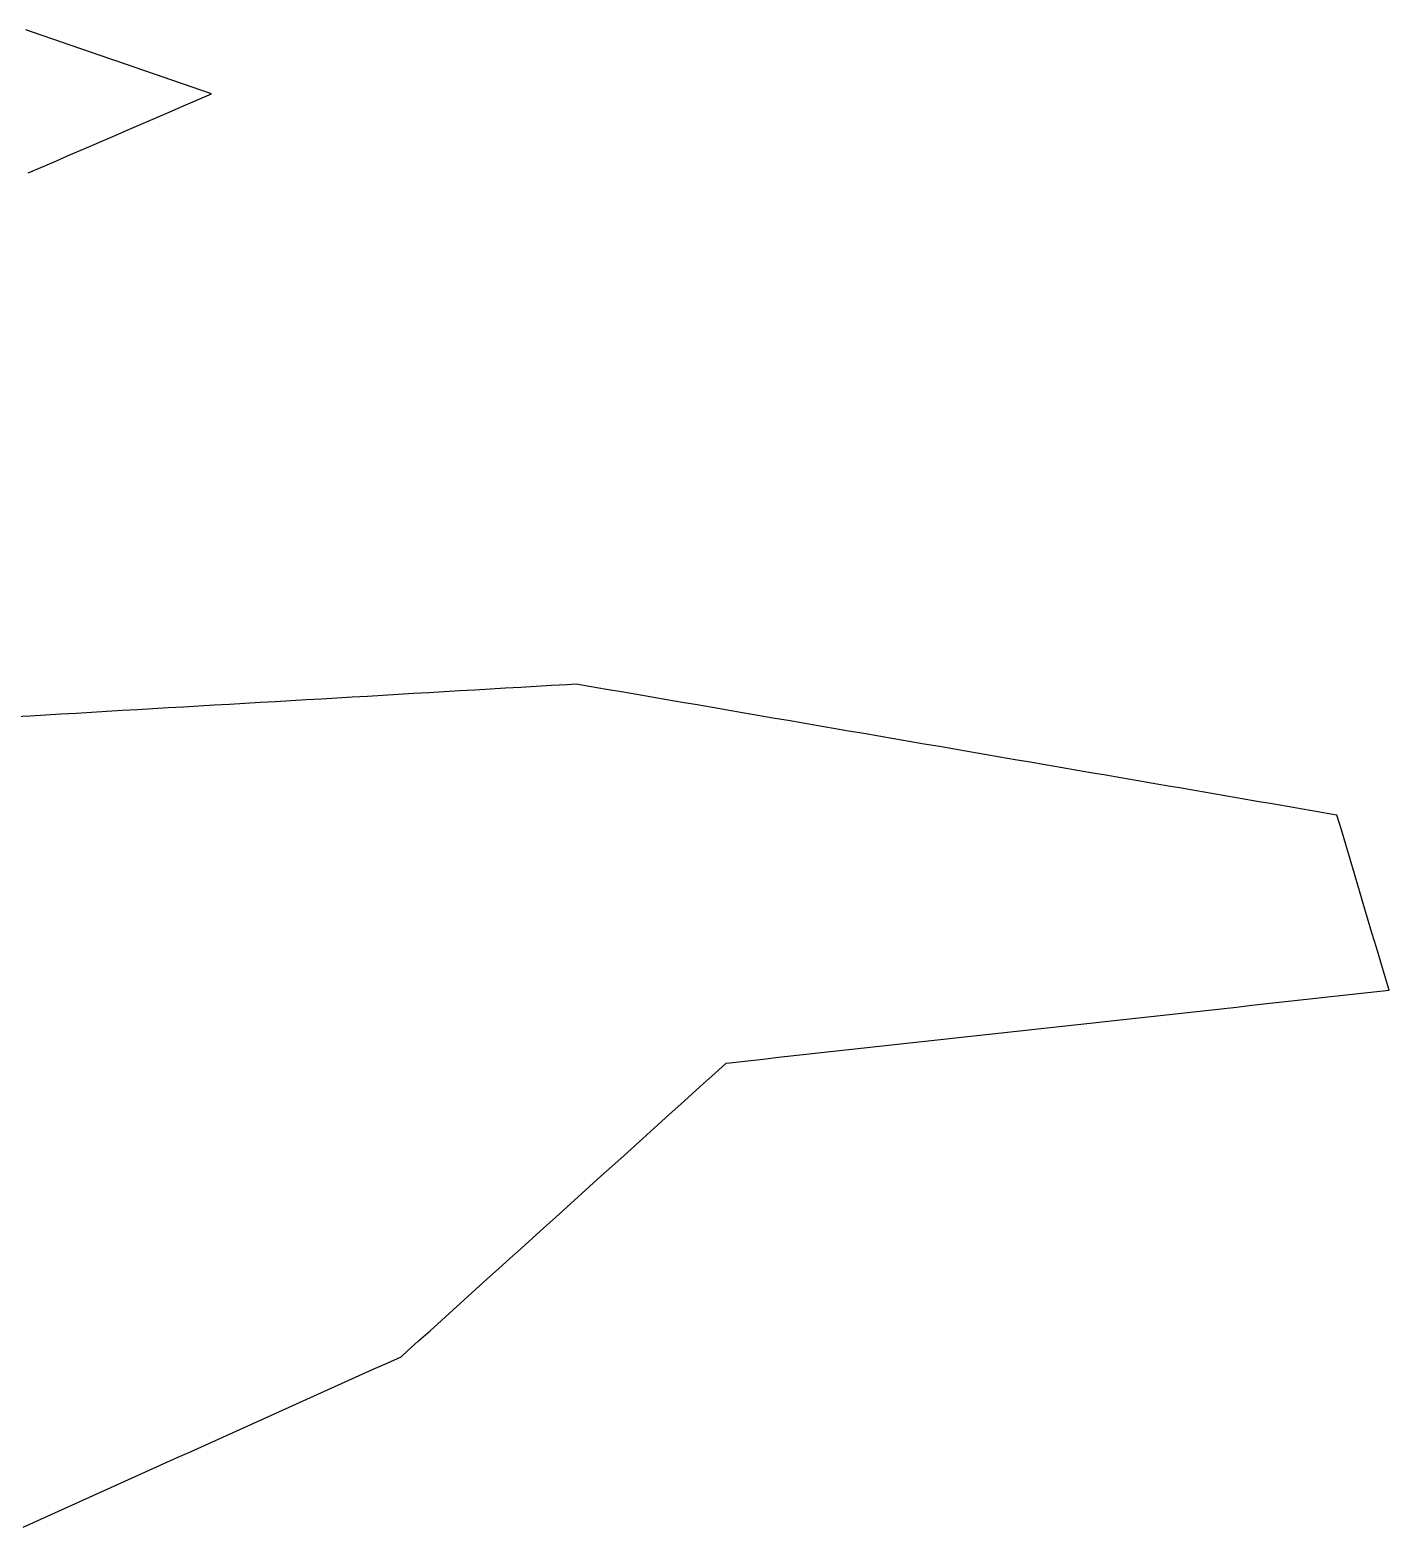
# Model space of a CAD drawing. Header units: millimetres. Extents: x 230 to 3347, y 514 to 5196.
# Drawn here: x 2617.4 to 2705.9, y 3739.1 to 3836.6 of the extents above; entities that cross this region are included whole.
import ezdxf

# ---------------------------------------------------------------- set-up
doc = ezdxf.new("R2010")
doc.units = ezdxf.units.MM
doc.layers.add('ALL_ISLANDS', color=7, linetype='Continuous')
doc.layers.add('OUTLINE_ISLAND_01', color=7, linetype='Continuous')

msp = doc.modelspace()

# ---------------------------------------------------------------- linework, layer by layer
at = {"layer": 'ALL_ISLANDS'}
for points in [[(2617.26, 3827.3051), (2618.1782, 3827.7014), (2619.0963, 3828.0977), (2620.0144, 3828.494), (2620.9325, 3828.8903), (2621.8507, 3829.2865), (2622.7688, 3829.6828), (2623.6869, 3830.0791), (2624.6051, 3830.4754), (2625.5232, 3830.8717), (2626.4413, 3831.268), (2627.3594, 3831.6642), (2628.2776, 3832.0605), (2629.1957, 3832.4568), (2628.4374, 3832.7171), (2627.4916, 3833.0419), (2626.5458, 3833.3666), (2625.6, 3833.6913), (2624.6542, 3834.016), (2623.7084, 3834.3407), (2622.7626, 3834.6654), (2621.8167, 3834.9902), (2620.8709, 3835.3149), (2619.9251, 3835.6396), (2618.9793, 3835.9643), (2618.0335, 3836.289), (2617.0877, 3836.6137)], [(2616.9286, 3739.1093), (2617.8402, 3739.5203), (2618.7519, 3739.9312), (2619.6636, 3740.3421), (2620.5752, 3740.753), (2621.4869, 3741.164), (2622.3986, 3741.5749), (2623.3102, 3741.9858), (2624.2219, 3742.3967), (2625.1336, 3742.8076), (2626.0453, 3743.2186), (2626.9569, 3743.6295), (2627.8686, 3744.0404), (2628.7803, 3744.4513), (2629.6919, 3744.8623), (2630.6036, 3745.2732), (2631.5153, 3745.6841), (2632.4269, 3746.095), (2633.3386, 3746.5059), (2634.2503, 3746.9169), (2635.162, 3747.3278), (2636.0736, 3747.7387), (2636.9853, 3748.1496), (2637.897, 3748.5606), (2638.8086, 3748.9715), (2639.7203, 3749.3824), (2640.632, 3749.7933), (2641.5436, 3750.2043), (2641.9342, 3750.5572), (2642.6763, 3751.2275), (2643.4183, 3751.8979), (2644.1603, 3752.5683), (2644.9023, 3753.2387), (2645.6443, 3753.9091), (2646.3863, 3754.5795), (2647.1283, 3755.2498), (2647.8704, 3755.9202), (2648.6124, 3756.5906), (2649.3544, 3757.261), (2650.0964, 3757.9314), (2650.8384, 3758.6018), (2651.5804, 3759.2722), (2652.3224, 3759.9425), (2653.0644, 3760.6129), (2653.8065, 3761.2833), (2654.5485, 3761.9537), (2655.2905, 3762.6241), (2656.0325, 3763.2945), (2656.7745, 3763.9649), (2657.5165, 3764.6352), (2658.2585, 3765.3056), (2659.0006, 3765.976), (2659.7426, 3766.6464), (2660.4846, 3767.3168), (2661.2266, 3767.9872), (2661.9686, 3768.6575), (2662.7106, 3769.3279), (2663.1303, 3769.3741), (2664.1243, 3769.4833), (2665.1183, 3769.5925), (2666.1124, 3769.7018), (2667.1064, 3769.811), (2668.1004, 3769.9203), (2669.0944, 3770.0295), (2670.0884, 3770.1388), (2671.0824, 3770.248), (2672.0764, 3770.3572), (2673.0705, 3770.4665), (2674.0645, 3770.5757), (2675.0585, 3770.685), (2676.0525, 3770.7942), (2677.0465, 3770.9035), (2678.0405, 3771.0127), (2679.0346, 3771.122), (2680.0286, 3771.2312), (2681.0226, 3771.3404), (2682.0166, 3771.4497), (2683.0106, 3771.5589), (2684.0046, 3771.6682), (2684.9986, 3771.7774), (2685.9927, 3771.8867), (2686.9867, 3771.9959), (2687.9807, 3772.1051), (2688.9747, 3772.2144), (2689.9687, 3772.3236), (2690.9627, 3772.4329), (2691.9567, 3772.5421), (2692.9508, 3772.6514), (2693.9448, 3772.7606), (2694.9388, 3772.8698), (2695.9328, 3772.9791), (2696.9268, 3773.0883), (2697.9208, 3773.1976), (2698.9149, 3773.3068), (2699.9089, 3773.4161), (2700.9029, 3773.5253), (2701.8969, 3773.6345), (2702.8909, 3773.7438), (2703.8849, 3773.853), (2704.8789, 3773.9623), (2705.873, 3774.0715), (2705.6163, 3774.9352), (2705.3315, 3775.8938), (2705.0466, 3776.8523), (2704.7618, 3777.8109), (2704.4769, 3778.7695), (2704.1921, 3779.7281), (2703.9072, 3780.6866), (2703.6224, 3781.6452), (2703.3376, 3782.6038), (2703.0527, 3783.5623), (2702.7679, 3784.5209), (2702.483, 3785.4795), (2702.2137, 3785.5258), (2701.2282, 3785.6954), (2700.2427, 3785.865), (2699.2572, 3786.0346), (2698.2717, 3786.2042), (2697.2862, 3786.3738), (2696.3006, 3786.5434), (2695.3151, 3786.713), (2694.3296, 3786.8825), (2693.3441, 3787.0521), (2692.3586, 3787.2217), (2691.3731, 3787.3913), (2690.3876, 3787.5609), (2689.402, 3787.7305), (2688.4165, 3787.9001), (2687.431, 3788.0697), (2686.4455, 3788.2392), (2685.46, 3788.4088), (2684.4745, 3788.5784), (2683.4889, 3788.748), (2682.5034, 3788.9176), (2681.5179, 3789.0872), (2680.5324, 3789.2568), (2679.5469, 3789.4264), (2678.5614, 3789.596), (2677.5759, 3789.7655), (2676.5903, 3789.9351), (2675.6048, 3790.1047), (2674.6193, 3790.2743), (2673.6338, 3790.4439), (2672.6483, 3790.6135), (2671.6628, 3790.7831), (2670.6773, 3790.9527), (2669.6917, 3791.1222), (2668.7062, 3791.2918), (2667.7207, 3791.4614), (2666.7352, 3791.631), (2665.7497, 3791.8006), (2664.7642, 3791.9702), (2663.7786, 3792.1398), (2662.7931, 3792.3094), (2661.8076, 3792.479), (2660.8221, 3792.6485), (2659.8366, 3792.8181), (2658.8511, 3792.9877), (2657.8656, 3793.1573), (2656.88, 3793.3269), (2655.8945, 3793.4965), (2654.909, 3793.6661), (2653.9235, 3793.8357), (2652.938, 3794.0052), (2652.3252, 3793.9695), (2651.3269, 3793.9112), (2650.3286, 3793.853), (2649.3303, 3793.7947), (2648.332, 3793.7365), (2647.3337, 3793.6782), (2646.3354, 3793.62), (2645.3371, 3793.5617), (2644.3388, 3793.5035), (2643.3405, 3793.4452), (2642.3422, 3793.387), (2641.3439, 3793.3287), (2640.3456, 3793.2705), (2639.3473, 3793.2122), (2638.349, 3793.154), (2637.3507, 3793.0957), (2636.3524, 3793.0375), (2635.3541, 3792.9792), (2634.3558, 3792.921), (2633.3575, 3792.8627), (2632.3592, 3792.8045), (2631.3609, 3792.7462), (2630.3626, 3792.688), (2629.3643, 3792.6297), (2628.366, 3792.5715), (2627.3677, 3792.5132), (2626.3694, 3792.455), (2625.3711, 3792.3967), (2624.3728, 3792.3385), (2623.3745, 3792.2802), (2622.3762, 3792.222), (2621.3779, 3792.1637), (2620.3796, 3792.1055), (2619.3813, 3792.0472), (2618.383, 3791.989), (2617.3847, 3791.9307), (2616.3864, 3791.8725)]]:
    msp.add_lwpolyline(points, dxfattribs=at)
at = {"layer": 'OUTLINE_ISLAND_01'}
for points in [[(2617.26, 3827.3051), (2618.1782, 3827.7014), (2619.0963, 3828.0977), (2620.0144, 3828.494), (2620.9325, 3828.8903), (2621.8507, 3829.2865), (2622.7688, 3829.6828), (2623.6869, 3830.0791), (2624.6051, 3830.4754), (2625.5232, 3830.8717), (2626.4413, 3831.268), (2627.3594, 3831.6642), (2628.2776, 3832.0605), (2629.1957, 3832.4568), (2628.4374, 3832.7171), (2627.4916, 3833.0419), (2626.5458, 3833.3666), (2625.6, 3833.6913), (2624.6542, 3834.016), (2623.7084, 3834.3407), (2622.7626, 3834.6654), (2621.8167, 3834.9902), (2620.8709, 3835.3149), (2619.9251, 3835.6396), (2618.9793, 3835.9643), (2618.0335, 3836.289), (2617.0877, 3836.6137)], [(2616.9286, 3739.1093), (2617.8402, 3739.5203), (2618.7519, 3739.9312), (2619.6636, 3740.3421), (2620.5752, 3740.753), (2621.4869, 3741.164), (2622.3986, 3741.5749), (2623.3102, 3741.9858), (2624.2219, 3742.3967), (2625.1336, 3742.8076), (2626.0453, 3743.2186), (2626.9569, 3743.6295), (2627.8686, 3744.0404), (2628.7803, 3744.4513), (2629.6919, 3744.8623), (2630.6036, 3745.2732), (2631.5153, 3745.6841), (2632.4269, 3746.095), (2633.3386, 3746.5059), (2634.2503, 3746.9169), (2635.162, 3747.3278), (2636.0736, 3747.7387), (2636.9853, 3748.1496), (2637.897, 3748.5606), (2638.8086, 3748.9715), (2639.7203, 3749.3824), (2640.632, 3749.7933), (2641.5436, 3750.2043), (2641.9342, 3750.5572), (2642.6763, 3751.2275), (2643.4183, 3751.8979), (2644.1603, 3752.5683), (2644.9023, 3753.2387), (2645.6443, 3753.9091), (2646.3863, 3754.5795), (2647.1283, 3755.2498), (2647.8704, 3755.9202), (2648.6124, 3756.5906), (2649.3544, 3757.261), (2650.0964, 3757.9314), (2650.8384, 3758.6018), (2651.5804, 3759.2722), (2652.3224, 3759.9425), (2653.0644, 3760.6129), (2653.8065, 3761.2833), (2654.5485, 3761.9537), (2655.2905, 3762.6241), (2656.0325, 3763.2945), (2656.7745, 3763.9649), (2657.5165, 3764.6352), (2658.2585, 3765.3056), (2659.0006, 3765.976), (2659.7426, 3766.6464), (2660.4846, 3767.3168), (2661.2266, 3767.9872), (2661.9686, 3768.6575), (2662.7106, 3769.3279), (2663.1303, 3769.3741), (2664.1243, 3769.4833), (2665.1183, 3769.5925), (2666.1124, 3769.7018), (2667.1064, 3769.811), (2668.1004, 3769.9203), (2669.0944, 3770.0295), (2670.0884, 3770.1388), (2671.0824, 3770.248), (2672.0764, 3770.3572), (2673.0705, 3770.4665), (2674.0645, 3770.5757), (2675.0585, 3770.685), (2676.0525, 3770.7942), (2677.0465, 3770.9035), (2678.0405, 3771.0127), (2679.0346, 3771.122), (2680.0286, 3771.2312), (2681.0226, 3771.3404), (2682.0166, 3771.4497), (2683.0106, 3771.5589), (2684.0046, 3771.6682), (2684.9986, 3771.7774), (2685.9927, 3771.8867), (2686.9867, 3771.9959), (2687.9807, 3772.1051), (2688.9747, 3772.2144), (2689.9687, 3772.3236), (2690.9627, 3772.4329), (2691.9567, 3772.5421), (2692.9508, 3772.6514), (2693.9448, 3772.7606), (2694.9388, 3772.8698), (2695.9328, 3772.9791), (2696.9268, 3773.0883), (2697.9208, 3773.1976), (2698.9149, 3773.3068), (2699.9089, 3773.4161), (2700.9029, 3773.5253), (2701.8969, 3773.6345), (2702.8909, 3773.7438), (2703.8849, 3773.853), (2704.8789, 3773.9623), (2705.873, 3774.0715), (2705.6163, 3774.9352), (2705.3315, 3775.8938), (2705.0466, 3776.8523), (2704.7618, 3777.8109), (2704.4769, 3778.7695), (2704.1921, 3779.7281), (2703.9072, 3780.6866), (2703.6224, 3781.6452), (2703.3376, 3782.6038), (2703.0527, 3783.5623), (2702.7679, 3784.5209), (2702.483, 3785.4795), (2702.2137, 3785.5258), (2701.2282, 3785.6954), (2700.2427, 3785.865), (2699.2572, 3786.0346), (2698.2717, 3786.2042), (2697.2862, 3786.3738), (2696.3006, 3786.5434), (2695.3151, 3786.713), (2694.3296, 3786.8825), (2693.3441, 3787.0521), (2692.3586, 3787.2217), (2691.3731, 3787.3913), (2690.3876, 3787.5609), (2689.402, 3787.7305), (2688.4165, 3787.9001), (2687.431, 3788.0697), (2686.4455, 3788.2392), (2685.46, 3788.4088), (2684.4745, 3788.5784), (2683.4889, 3788.748), (2682.5034, 3788.9176), (2681.5179, 3789.0872), (2680.5324, 3789.2568), (2679.5469, 3789.4264), (2678.5614, 3789.596), (2677.5759, 3789.7655), (2676.5903, 3789.9351), (2675.6048, 3790.1047), (2674.6193, 3790.2743), (2673.6338, 3790.4439), (2672.6483, 3790.6135), (2671.6628, 3790.7831), (2670.6773, 3790.9527), (2669.6917, 3791.1222), (2668.7062, 3791.2918), (2667.7207, 3791.4614), (2666.7352, 3791.631), (2665.7497, 3791.8006), (2664.7642, 3791.9702), (2663.7786, 3792.1398), (2662.7931, 3792.3094), (2661.8076, 3792.479), (2660.8221, 3792.6485), (2659.8366, 3792.8181), (2658.8511, 3792.9877), (2657.8656, 3793.1573), (2656.88, 3793.3269), (2655.8945, 3793.4965), (2654.909, 3793.6661), (2653.9235, 3793.8357), (2652.938, 3794.0052), (2652.3252, 3793.9695), (2651.3269, 3793.9112), (2650.3286, 3793.853), (2649.3303, 3793.7947), (2648.332, 3793.7365), (2647.3337, 3793.6782), (2646.3354, 3793.62), (2645.3371, 3793.5617), (2644.3388, 3793.5035), (2643.3405, 3793.4452), (2642.3422, 3793.387), (2641.3439, 3793.3287), (2640.3456, 3793.2705), (2639.3473, 3793.2122), (2638.349, 3793.154), (2637.3507, 3793.0957), (2636.3524, 3793.0375), (2635.3541, 3792.9792), (2634.3558, 3792.921), (2633.3575, 3792.8627), (2632.3592, 3792.8045), (2631.3609, 3792.7462), (2630.3626, 3792.688), (2629.3643, 3792.6297), (2628.366, 3792.5715), (2627.3677, 3792.5132), (2626.3694, 3792.455), (2625.3711, 3792.3967), (2624.3728, 3792.3385), (2623.3745, 3792.2802), (2622.3762, 3792.222), (2621.3779, 3792.1637), (2620.3796, 3792.1055), (2619.3813, 3792.0472), (2618.383, 3791.989), (2617.3847, 3791.9307), (2616.3864, 3791.8725)]]:
    msp.add_lwpolyline(points, dxfattribs=at)

doc.saveas('drawing.dxf')
